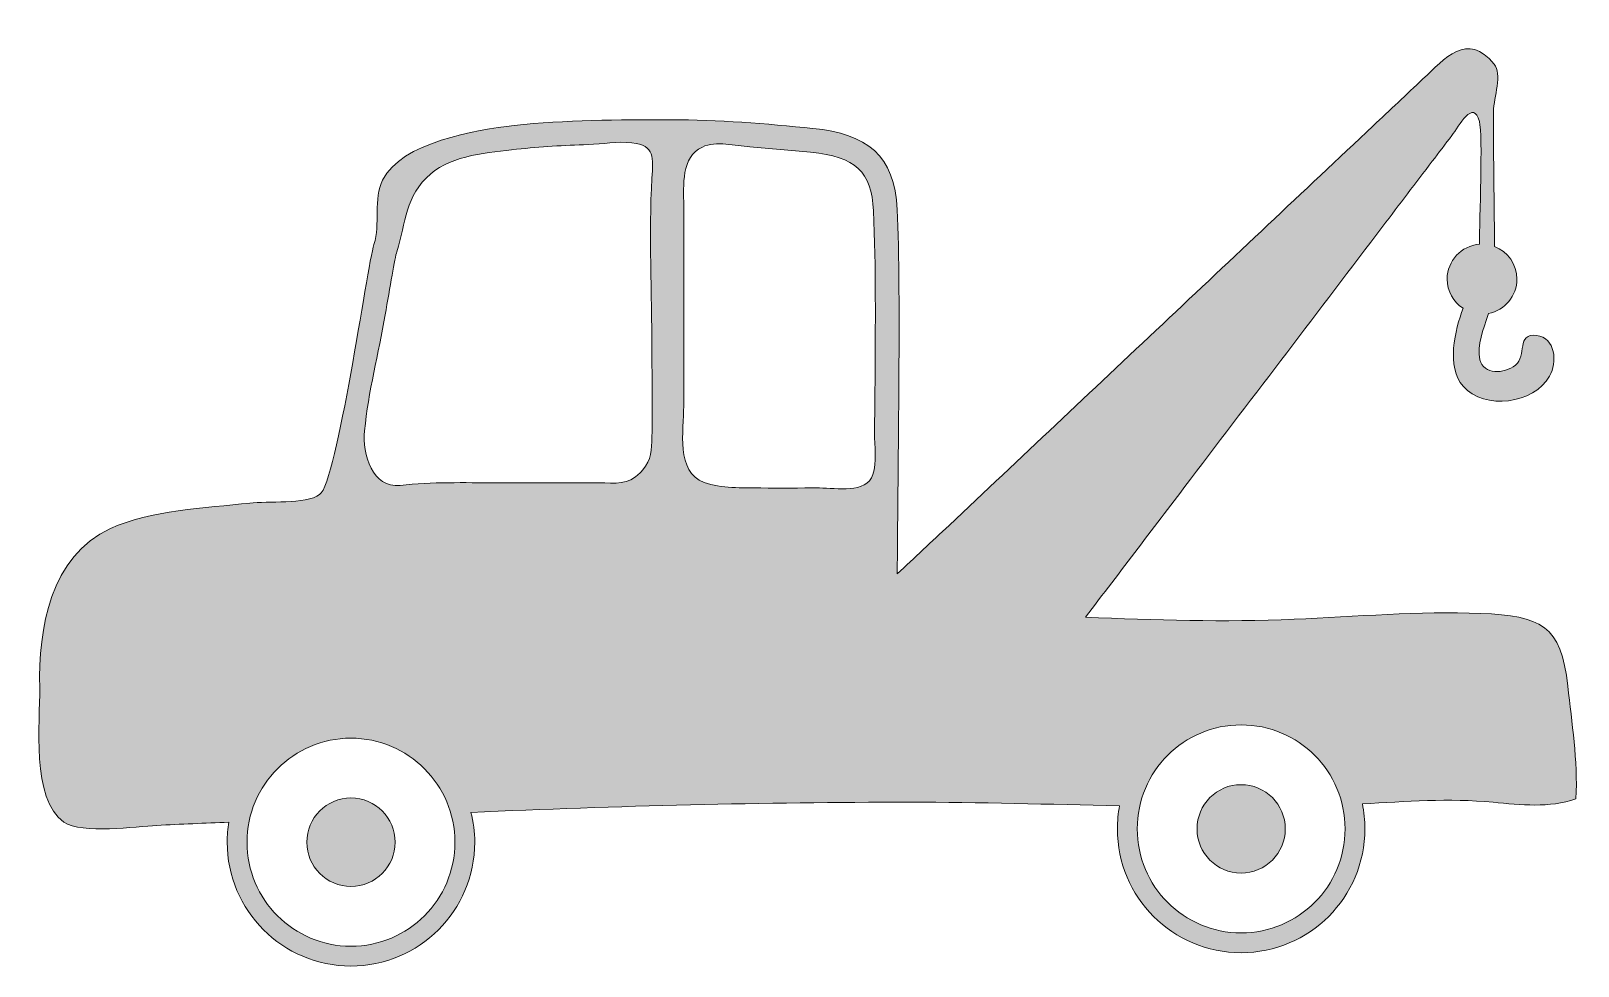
# Model space of a CAD drawing. Header units: inches. Extents: x -1 to 102, y 0 to 62.
import ezdxf

# ---------------------------------------------------------------- set-up
doc = ezdxf.new("R2010")
doc.units = ezdxf.units.IN
doc.header["$MEASUREMENT"] = 0
doc.layers.add('Layer 1', color=7, linetype='Continuous')

msp = doc.modelspace()

# ---------------------------------------------------------------- hatches: boundary and pattern name
at = {"layer": 'Layer 1', "true_color": 0x404041}
h = msp.add_hatch(color=250, dxfattribs=at)
h.dxf.hatch_style = 2
edge = h.paths.add_edge_path()
edge.add_spline(control_points=[(95.27, 23.29), (91.21, 23.45), (87.01, 23.08), (82.95, 22.91), (78.34, 22.71), (73.74, 22.84), (69.16, 23.04), (71.48, 26.08), (73.79, 29.12), (76.1, 32.16), (80.34, 37.73), (84.58, 43.3), (88.81, 48.87), (89.9, 50.3), (90.99, 51.73), (92.07, 53.16), (92.51, 53.73), (92.94, 54.29), (93.37, 54.86), (93.81, 55.45), (94.81, 57.32), (95.19, 55.79), (95.43, 54.84), (95.19, 49.3), (95.19, 47.68), (94, 47.58), (93.06, 46.59), (93.06, 45.38), (93.06, 44.57), (93.48, 43.86), (94.11, 43.45), (93.58, 42.02), (92.98, 39.58), (94.11, 38.3), (95.53, 36.69), (98.8, 37.13), (99.83, 38.97), (100.33, 39.85), (100.24, 41.52), (98.97, 41.66), (97.61, 41.81), (98.35, 40.31), (97.57, 39.69), (96.83, 39.09), (95.46, 39.06), (95.22, 40.05), (94.99, 41.01), (95.48, 42.12), (95.75, 42.96), (95.77, 43.01), (95.78, 43.06), (95.8, 43.11), (96.87, 43.32), (97.67, 44.25), (97.67, 45.38), (97.67, 46.36), (97.06, 47.2), (96.19, 47.53), (96.19, 49.24), (96.09, 55.18), (96.12, 56.44), (96.15, 57.4), (96.71, 58.92), (96.17, 59.58), (94.39, 61.77), (92.89, 59.94), (91.46, 58.6), (90.37, 57.57), (89.27, 56.53), (88.17, 55.5), (83.53, 51.14), (78.9, 46.77), (74.26, 42.4), (69.55, 37.97), (64.84, 33.54), (60.14, 29.11), (59, 28.04), (57.86, 26.97), (56.72, 25.9), (56.74, 31.52), (56.98, 44.53), (56.72, 49.96), (56.56, 53.56), (54.71, 54.97), (51.15, 55.33), (48.06, 55.64), (44.86, 55.9), (41.75, 55.9), (38.26, 55.9), (34.8, 55.89), (31.4, 55.52), (28.88, 55.24), (23.94, 54.39), (22.71, 51.92), (22.09, 50.66), (22.57, 49.01), (22.14, 47.66), (21.67, 46.16), (19.71, 31.95), (18.55, 31.14), (17.63, 30.5), (15.07, 30.71), (13.94, 30.58), (10.99, 30.25), (7.34, 30.1), (4.73, 28.9), (0.74, 27.05), (-0.03, 22.3), (0.05, 18.36), (0.09, 16.18), (-0.53, 11.01), (1.65, 9.51), (2.83, 8.7), (6.44, 9.22), (7.79, 9.29), (9.37, 9.37), (10.96, 9.44), (12.55, 9.5), (12.48, 9.07), (12.44, 8.63), (12.44, 8.18), (12.44, 5.92), (13.36, 3.87), (14.84, 2.4), (16.31, 0.92), (18.36, 0), (20.62, 0), (22.87, 0), (24.92, 0.92), (26.4, 2.4), (27.88, 3.87), (28.8, 5.92), (28.8, 8.18), (28.8, 8.86), (28.71, 9.52), (28.55, 10.15), (38.19, 10.58), (47.92, 10.82), (57.52, 10.82), (62.16, 10.82), (66.79, 10.68), (71.41, 10.59), (71.32, 10.09), (71.27, 9.58), (71.27, 9.06), (71.27, 6.8), (72.18, 4.75), (73.66, 3.28), (75.14, 1.8), (77.19, 0.88), (79.44, 0.88), (81.7, 0.88), (83.75, 1.8), (85.23, 3.28), (86.71, 4.75), (87.62, 6.8), (87.62, 9.06), (87.62, 9.62), (87.56, 10.18), (87.46, 10.71), (90.33, 10.87), (93.17, 11.09), (96.09, 10.82), (97.96, 10.65), (99.77, 10.42), (101.57, 11.05), (101.71, 13.6), (101.29, 16.04), (101.03, 18.49), (100.59, 22.53), (99.26, 23.13), (95.27, 23.29)], knot_values=[0, 0, 0, 0, 1, 1, 1, 2, 2, 2, 3, 3, 3, 4, 4, 4, 5, 5, 5, 6, 6, 6, 7, 7, 7, 8, 8, 8, 9, 9, 9, 10, 10, 10, 11, 11, 11, 12, 12, 12, 13, 13, 13, 14, 14, 14, 15, 15, 15, 16, 16, 16, 17, 17, 17, 18, 18, 18, 19, 19, 19, 20, 20, 20, 21, 21, 21, 22, 22, 22, 23, 23, 23, 24, 24, 24, 25, 25, 25, 26, 26, 26, 27, 27, 27, 28, 28, 28, 29, 29, 29, 30, 30, 30, 31, 31, 31, 32, 32, 32, 33, 33, 33, 34, 34, 34, 35, 35, 35, 36, 36, 36, 37, 37, 37, 38, 38, 38, 39, 39, 39, 40, 40, 40, 41, 41, 41, 42, 42, 42, 43, 43, 43, 44, 44, 44, 45, 45, 45, 46, 46, 46, 47, 47, 47, 48, 48, 48, 49, 49, 49, 50, 50, 50, 51, 51, 51, 52, 52, 52, 53, 53, 53, 54, 54, 54, 55, 55, 55, 56, 56, 56, 57, 57, 57, 57], degree=3, periodic=1)
edge = h.paths.add_edge_path()
edge.add_spline(control_points=[(27.49, 8.18), (27.49, 6.28), (26.72, 4.57), (25.48, 3.32), (24.23, 2.08), (22.52, 1.31), (20.62, 1.31), (18.72, 1.31), (17.01, 2.08), (15.76, 3.32), (14.52, 4.57), (13.75, 6.28), (13.75, 8.18), (13.75, 10.08), (14.52, 11.79), (15.76, 13.03), (17.01, 14.28), (18.72, 15.05), (20.62, 15.05), (22.52, 15.05), (24.23, 14.28), (25.48, 13.03), (26.72, 11.79), (27.49, 10.08), (27.49, 8.18)], knot_values=[0, 0, 0, 0, 1, 1, 1, 2, 2, 2, 3, 3, 3, 4, 4, 4, 5, 5, 5, 6, 6, 6, 7, 7, 7, 8, 8, 8, 8], degree=3, periodic=1)
edge = h.paths.add_edge_path()
edge.add_spline(control_points=[(40.51, 40.71), (40.51, 38.79), (40.54, 36.87), (40.51, 34.95), (40.5, 34.11), (40.46, 33.44), (39.91, 32.78), (39.85, 32.7), (39.79, 32.63), (39.73, 32.57), (38.92, 31.75), (38.13, 31.91), (36.98, 31.92), (34.73, 31.93), (32.48, 31.92), (30.22, 31.92), (28.1, 31.92), (25.97, 31.99), (23.87, 31.75), (22.05, 31.53), (21.37, 33.82), (21.52, 35.36), (21.76, 37.91), (22.45, 40.49), (22.88, 43.02), (23.19, 44.79), (23.53, 46.81), (23.65, 47.18), (24.26, 49.14), (24.19, 50.86), (25.89, 52.33), (27.34, 53.58), (29.76, 53.74), (31.57, 53.95), (33.14, 54.12), (34.71, 54.21), (36.29, 54.26), (37.25, 54.29), (38.22, 54.49), (39.19, 54.38), (40.73, 54.22), (40.58, 53.35), (40.51, 52.05), (40.29, 48.3), (40.51, 44.47), (40.51, 40.71)], knot_values=[0, 0, 0, 0, 1, 1, 1, 2, 2, 2, 3, 3, 3, 4, 4, 4, 5, 5, 5, 6, 6, 6, 7, 7, 7, 8, 8, 8, 9, 9, 9, 10, 10, 10, 11, 11, 11, 12, 12, 12, 13, 13, 13, 14, 14, 14, 15, 15, 15, 15], degree=3, periodic=1)
edge = h.paths.add_edge_path()
edge.add_spline(control_points=[(86.31, 9.06), (86.31, 7.16), (85.55, 5.45), (84.3, 4.2), (83.06, 2.96), (81.34, 2.19), (79.44, 2.19), (77.55, 2.19), (75.83, 2.96), (74.59, 4.2), (73.34, 5.45), (72.58, 7.16), (72.58, 9.06), (72.58, 10.96), (73.34, 12.67), (74.59, 13.92), (75.83, 15.16), (77.55, 15.93), (79.44, 15.93), (81.34, 15.93), (83.06, 15.16), (84.3, 13.92), (85.55, 12.67), (86.31, 10.96), (86.31, 9.06)], knot_values=[0, 0, 0, 0, 1, 1, 1, 2, 2, 2, 3, 3, 3, 4, 4, 4, 5, 5, 5, 6, 6, 6, 7, 7, 7, 8, 8, 8, 8], degree=3, periodic=1)
edge = h.paths.add_edge_path()
edge.add_spline(control_points=[(51.58, 31.58), (50.29, 31.58), (49, 31.56), (47.71, 31.58), (46.49, 31.59), (45.08, 31.54), (43.96, 31.94), (42.07, 32.63), (42.61, 35.4), (42.61, 36.98), (42.61, 39.64), (42.61, 42.3), (42.61, 44.96), (42.61, 46.72), (42.61, 48.49), (42.61, 50.25), (42.61, 51.55), (42.42, 53.44), (43.84, 54.1), (44.75, 54.52), (46.02, 54.18), (46.98, 54.11), (48.32, 54.01), (49.66, 53.89), (50.99, 53.76), (53.98, 53.46), (55.02, 52.48), (55.15, 49.89), (55.32, 46.1), (55.27, 42.3), (55.25, 38.51), (55.24, 37.41), (55.23, 36.31), (55.22, 35.21), (55.22, 34.39), (55.39, 33.25), (55.11, 32.46), (54.68, 31.18), (52.7, 31.58), (51.58, 31.58)], knot_values=[0, 0, 0, 0, 1, 1, 1, 2, 2, 2, 3, 3, 3, 4, 4, 4, 5, 5, 5, 6, 6, 6, 7, 7, 7, 8, 8, 8, 9, 9, 9, 10, 10, 10, 11, 11, 11, 12, 12, 12, 13, 13, 13, 13], degree=3, periodic=1)
h = msp.add_hatch(color=250, dxfattribs=at)
h.dxf.hatch_style = 2
edge = h.paths.add_edge_path()
edge.add_spline(control_points=[(79.44, 11.98), (77.83, 11.98), (76.53, 10.67), (76.53, 9.06), (76.53, 7.45), (77.83, 6.14), (79.44, 6.14), (81.06, 6.14), (82.36, 7.45), (82.36, 9.06), (82.36, 10.67), (81.06, 11.98), (79.44, 11.98)], knot_values=[0, 0, 0, 0, 1, 1, 1, 2, 2, 2, 3, 3, 3, 4, 4, 4, 4], degree=3, periodic=1)
h = msp.add_hatch(color=250, dxfattribs=at)
h.dxf.hatch_style = 2
edge = h.paths.add_edge_path()
edge.add_spline(control_points=[(20.62, 11.1), (19.01, 11.1), (17.7, 9.79), (17.7, 8.18), (17.7, 6.57), (19.01, 5.26), (20.62, 5.26), (22.23, 5.26), (23.54, 6.57), (23.54, 8.18), (23.54, 9.79), (22.23, 11.1), (20.62, 11.1)], knot_values=[0, 0, 0, 0, 1, 1, 1, 2, 2, 2, 3, 3, 3, 4, 4, 4, 4], degree=3, periodic=1)

# ---------------------------------------------------------------- linework, layer by layer
at = {"layer": 'Layer 1', "lineweight": 0}
for points, knots in [([(95.27, 23.29), (91.21, 23.45), (87.01, 23.08), (82.95, 22.91), (78.34, 22.71), (73.74, 22.84), (69.16, 23.04), (71.48, 26.08), (73.79, 29.12), (76.1, 32.16), (80.34, 37.73), (84.58, 43.3), (88.81, 48.87), (89.9, 50.3), (90.99, 51.73), (92.07, 53.16), (92.51, 53.73), (92.94, 54.29), (93.37, 54.86), (93.81, 55.45), (94.81, 57.32), (95.19, 55.79), (95.43, 54.84), (95.19, 49.3), (95.19, 47.68), (94, 47.58), (93.06, 46.59), (93.06, 45.38), (93.06, 44.57), (93.48, 43.86), (94.11, 43.45), (93.58, 42.02), (92.98, 39.58), (94.11, 38.3), (95.53, 36.69), (98.8, 37.13), (99.83, 38.97), (100.33, 39.85), (100.24, 41.52), (98.97, 41.66), (97.61, 41.81), (98.35, 40.31), (97.57, 39.69), (96.83, 39.09), (95.46, 39.06), (95.22, 40.05), (94.99, 41.01), (95.48, 42.12), (95.75, 42.96), (95.77, 43.01), (95.78, 43.06), (95.8, 43.11), (96.87, 43.32), (97.67, 44.25), (97.67, 45.38), (97.67, 46.36), (97.06, 47.2), (96.19, 47.53), (96.19, 49.24), (96.09, 55.18), (96.12, 56.44), (96.15, 57.4), (96.71, 58.92), (96.17, 59.58), (94.39, 61.77), (92.89, 59.94), (91.46, 58.6), (90.37, 57.57), (89.27, 56.53), (88.17, 55.5), (83.53, 51.14), (78.9, 46.77), (74.26, 42.4), (69.55, 37.97), (64.84, 33.54), (60.14, 29.11), (59, 28.04), (57.86, 26.97), (56.72, 25.9), (56.74, 31.52), (56.98, 44.53), (56.72, 49.96), (56.56, 53.56), (54.71, 54.97), (51.15, 55.33), (48.06, 55.64), (44.86, 55.9), (41.75, 55.9), (38.26, 55.9), (34.8, 55.89), (31.4, 55.52), (28.88, 55.24), (23.94, 54.39), (22.71, 51.92), (22.09, 50.66), (22.57, 49.01), (22.14, 47.66), (21.67, 46.16), (19.71, 31.95), (18.55, 31.14), (17.63, 30.5), (15.07, 30.71), (13.94, 30.58), (10.99, 30.25), (7.34, 30.1), (4.73, 28.9), (0.74, 27.05), (-0.03, 22.3), (0.05, 18.36), (0.09, 16.18), (-0.53, 11.01), (1.65, 9.51), (2.83, 8.7), (6.44, 9.22), (7.79, 9.29), (9.37, 9.37), (10.96, 9.44), (12.55, 9.5), (12.48, 9.07), (12.44, 8.63), (12.44, 8.18), (12.44, 5.92), (13.36, 3.87), (14.84, 2.4), (16.31, 0.92), (18.36, 0), (20.62, 0), (22.87, 0), (24.92, 0.92), (26.4, 2.4), (27.88, 3.87), (28.8, 5.92), (28.8, 8.18), (28.8, 8.86), (28.71, 9.52), (28.55, 10.15), (38.19, 10.58), (47.92, 10.82), (57.52, 10.82), (62.16, 10.82), (66.79, 10.68), (71.41, 10.59), (71.32, 10.09), (71.27, 9.58), (71.27, 9.06), (71.27, 6.8), (72.18, 4.75), (73.66, 3.28), (75.14, 1.8), (77.19, 0.88), (79.44, 0.88), (81.7, 0.88), (83.75, 1.8), (85.23, 3.28), (86.71, 4.75), (87.62, 6.8), (87.62, 9.06), (87.62, 9.62), (87.56, 10.18), (87.46, 10.71), (90.33, 10.87), (93.17, 11.09), (96.09, 10.82), (97.96, 10.65), (99.77, 10.42), (101.57, 11.05), (101.71, 13.6), (101.29, 16.04), (101.03, 18.49), (100.59, 22.53), (99.26, 23.13), (95.27, 23.29)], [0, 0, 0, 0, 1, 1, 1, 2, 2, 2, 3, 3, 3, 4, 4, 4, 5, 5, 5, 6, 6, 6, 7, 7, 7, 8, 8, 8, 9, 9, 9, 10, 10, 10, 11, 11, 11, 12, 12, 12, 13, 13, 13, 14, 14, 14, 15, 15, 15, 16, 16, 16, 17, 17, 17, 18, 18, 18, 19, 19, 19, 20, 20, 20, 21, 21, 21, 22, 22, 22, 23, 23, 23, 24, 24, 24, 25, 25, 25, 26, 26, 26, 27, 27, 27, 28, 28, 28, 29, 29, 29, 30, 30, 30, 31, 31, 31, 32, 32, 32, 33, 33, 33, 34, 34, 34, 35, 35, 35, 36, 36, 36, 37, 37, 37, 38, 38, 38, 39, 39, 39, 40, 40, 40, 41, 41, 41, 42, 42, 42, 43, 43, 43, 44, 44, 44, 45, 45, 45, 46, 46, 46, 47, 47, 47, 48, 48, 48, 49, 49, 49, 50, 50, 50, 51, 51, 51, 52, 52, 52, 53, 53, 53, 54, 54, 54, 55, 55, 55, 56, 56, 56, 57, 57, 57, 57]), ([(40.51, 40.71), (40.51, 38.79), (40.54, 36.87), (40.51, 34.95), (40.5, 34.11), (40.46, 33.44), (39.91, 32.78), (39.85, 32.7), (39.79, 32.63), (39.73, 32.57), (38.92, 31.75), (38.13, 31.91), (36.98, 31.92), (34.73, 31.93), (32.48, 31.92), (30.22, 31.92), (28.1, 31.92), (25.97, 31.99), (23.87, 31.75), (22.05, 31.53), (21.37, 33.82), (21.52, 35.36), (21.76, 37.91), (22.45, 40.49), (22.88, 43.02), (23.19, 44.79), (23.53, 46.81), (23.65, 47.18), (24.26, 49.14), (24.19, 50.86), (25.89, 52.33), (27.34, 53.58), (29.76, 53.74), (31.57, 53.95), (33.14, 54.12), (34.71, 54.21), (36.29, 54.26), (37.25, 54.29), (38.22, 54.49), (39.19, 54.38), (40.73, 54.22), (40.58, 53.35), (40.51, 52.05), (40.29, 48.3), (40.51, 44.47), (40.51, 40.71)], [0, 0, 0, 0, 1, 1, 1, 2, 2, 2, 3, 3, 3, 4, 4, 4, 5, 5, 5, 6, 6, 6, 7, 7, 7, 8, 8, 8, 9, 9, 9, 10, 10, 10, 11, 11, 11, 12, 12, 12, 13, 13, 13, 14, 14, 14, 15, 15, 15, 15]), ([(51.58, 31.58), (50.29, 31.58), (49, 31.56), (47.71, 31.58), (46.49, 31.59), (45.08, 31.54), (43.96, 31.94), (42.07, 32.63), (42.61, 35.4), (42.61, 36.98), (42.61, 39.64), (42.61, 42.3), (42.61, 44.96), (42.61, 46.72), (42.61, 48.49), (42.61, 50.25), (42.61, 51.55), (42.42, 53.44), (43.84, 54.1), (44.75, 54.52), (46.02, 54.18), (46.98, 54.11), (48.32, 54.01), (49.66, 53.89), (50.99, 53.76), (53.98, 53.46), (55.02, 52.48), (55.15, 49.89), (55.32, 46.1), (55.27, 42.3), (55.25, 38.51), (55.24, 37.41), (55.23, 36.31), (55.22, 35.21), (55.22, 34.39), (55.39, 33.25), (55.11, 32.46), (54.68, 31.18), (52.7, 31.58), (51.58, 31.58)], [0, 0, 0, 0, 1, 1, 1, 2, 2, 2, 3, 3, 3, 4, 4, 4, 5, 5, 5, 6, 6, 6, 7, 7, 7, 8, 8, 8, 9, 9, 9, 10, 10, 10, 11, 11, 11, 12, 12, 12, 13, 13, 13, 13]), ([(86.31, 9.06), (86.31, 7.16), (85.55, 5.45), (84.3, 4.2), (83.06, 2.96), (81.34, 2.19), (79.44, 2.19), (77.55, 2.19), (75.83, 2.96), (74.59, 4.2), (73.34, 5.45), (72.58, 7.16), (72.58, 9.06), (72.58, 10.96), (73.34, 12.67), (74.59, 13.92), (75.83, 15.16), (77.55, 15.93), (79.44, 15.93), (81.34, 15.93), (83.06, 15.16), (84.3, 13.92), (85.55, 12.67), (86.31, 10.96), (86.31, 9.06)], [0, 0, 0, 0, 1, 1, 1, 2, 2, 2, 3, 3, 3, 4, 4, 4, 5, 5, 5, 6, 6, 6, 7, 7, 7, 8, 8, 8, 8]), ([(27.49, 8.18), (27.49, 6.28), (26.72, 4.57), (25.48, 3.32), (24.23, 2.08), (22.52, 1.31), (20.62, 1.31), (18.72, 1.31), (17.01, 2.08), (15.76, 3.32), (14.52, 4.57), (13.75, 6.28), (13.75, 8.18), (13.75, 10.08), (14.52, 11.79), (15.76, 13.03), (17.01, 14.28), (18.72, 15.05), (20.62, 15.05), (22.52, 15.05), (24.23, 14.28), (25.48, 13.03), (26.72, 11.79), (27.49, 10.08), (27.49, 8.18)], [0, 0, 0, 0, 1, 1, 1, 2, 2, 2, 3, 3, 3, 4, 4, 4, 5, 5, 5, 6, 6, 6, 7, 7, 7, 8, 8, 8, 8]), ([(79.44, 11.98), (77.83, 11.98), (76.53, 10.67), (76.53, 9.06), (76.53, 7.45), (77.83, 6.14), (79.44, 6.14), (81.06, 6.14), (82.36, 7.45), (82.36, 9.06), (82.36, 10.67), (81.06, 11.98), (79.44, 11.98)], [0, 0, 0, 0, 1, 1, 1, 2, 2, 2, 3, 3, 3, 4, 4, 4, 4]), ([(20.62, 11.1), (19.01, 11.1), (17.7, 9.79), (17.7, 8.18), (17.7, 6.57), (19.01, 5.26), (20.62, 5.26), (22.23, 5.26), (23.54, 6.57), (23.54, 8.18), (23.54, 9.79), (22.23, 11.1), (20.62, 11.1)], [0, 0, 0, 0, 1, 1, 1, 2, 2, 2, 3, 3, 3, 4, 4, 4, 4])]:
    msp.add_open_spline(points, degree=3, knots=knots, dxfattribs=at)

doc.saveas('drawing.dxf')
